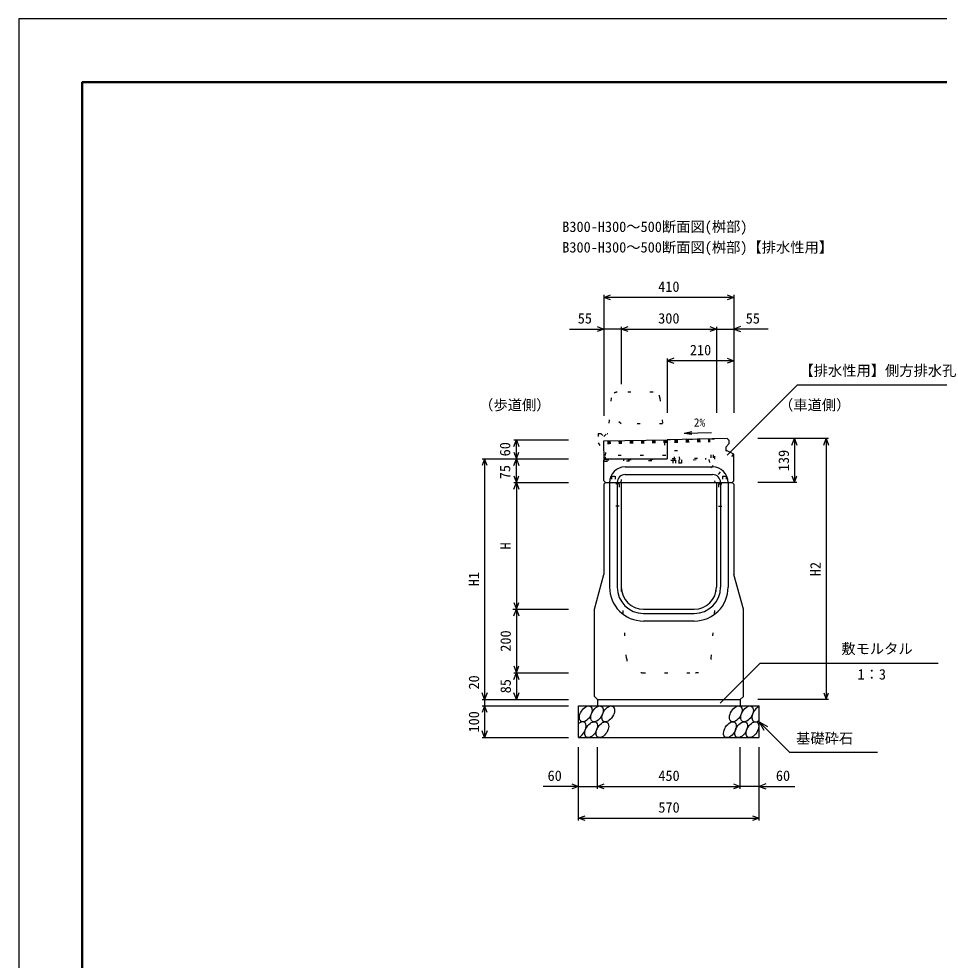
# Model space of a CAD drawing. Units: millimetres, scale not verified. Extents: x -12600 to 12600, y -5940 to 5940.
# Drawn here: x -12600 to -9698, y -2970 to 0 of the extents above; entities that cross this region are included whole.
import ezdxf
from ezdxf.enums import TextEntityAlignment as Align

# ---------------------------------------------------------------- set-up
doc = ezdxf.new("R2010")
doc.units = ezdxf.units.MM
doc.header["$LTSCALE"] = 40
doc.linetypes.add('DOTTED', pattern=[1.75, 0.25, -1.5])
for name, color, linetype, lineweight in [('0-0_DIM', 7, 'Continuous', 25), ('0-1_Defpoints', 5, 'Continuous', 25), ('0-2_HATCH', 6, 'DOTTED', 25), ('0-5_OUTLINE', 3, 'Continuous', 25), ('0-6_OUTLINE2', 4, 'DOTTED', 25), ('0-7_TXT', 7, 'Continuous', 25), ('0-8_WAKU', 3, 'Continuous', 25)]:
    doc.layers.add(name, color=color, linetype=linetype, lineweight=lineweight)
doc.styles.add('ＭＳ ゴシック', font='')
doc.styles.get('ＭＳ ゴシック').set_extended_font_data('MS Gothic')

msp = doc.modelspace()

# ---------------------------------------------------------------- linework, layer by layer
at = {"layer": '0-0_DIM'}
for p, q in [((-10755, -871.3), (-10755, -1252.94)), ((-10345, -878.8), (-10755, -878.8)), ((-10345, -871.3), (-10345, -1242.94)), ((-10863.38, -978.8), (-10755, -978.8)), ((-10700, -978.8), (-10755, -978.8)), ((-10700, -971.3), (-10700, -1152.94)), ((-10700, -978.8), (-10400, -978.8)), ((-10400, -971.3), (-10400, -1242.94)), ((-10400, -978.8), (-10345, -978.8)), ((-10236.62, -978.8), (-10345, -978.8)), ((-10555, -1071.3), (-10555, -1242.94)), ((-10345, -1078.8), (-10555, -1078.8)), ((-10366.54, -1377.09), (-10144.4, -1154.95)), ((-10144.4, -1154.95), (-9488.5, -1154.95)), ((-11038.5, -1327.94), (-10866, -1327.94)), ((-11031, -1387.94), (-11031, -1327.94)), ((-10046.5, -1323.94), (-10269, -1323.94)), ((-10154, -1323.94), (-10154, -1462.94)), ((-10054, -1323.94), (-10054, -2147.94)), ((-11138.5, -1387.94), (-10866, -1387.94)), ((-11131, -1387.94), (-11131, -2147.94)), ((-11031, -1462.94), (-11031, -1387.94)), ((-11038.5, -1462.94), (-10866, -1462.94)), ((-10146.5, -1462.94), (-10269, -1462.94)), ((-11041.75, -1862.94), (-10869.25, -1862.94)), ((-11038.5, -1862.94), (-10866, -1862.94)), ((-10387.89, -2158.75), (-10261.66, -2032.52)), ((-10261.66, -2032.52), (-9700.19, -2032.52)), ((-11038.5, -2062.94), (-10866, -2062.94)), ((-11031, -2062.94), (-11031, -2147.94)), ((-11138.5, -2147.94), (-10866, -2147.94)), ((-11138.5, -2167.94), (-10866, -2167.94)), ((-11131, -2147.94), (-11131, -2167.94)), ((-11131, -2167.94), (-11131, -2267.94)), ((-10046.5, -2147.94), (-10269, -2147.94)), ((-10265, -2217.94), (-10169.24, -2313.7)), ((-10265, -2217.94), (-10239.02, -2232.94)), ((-10265, -2217.94), (-10250, -2243.92)), ((-11138.5, -2267.94), (-10866, -2267.94)), ((-10835, -2529.31), (-10835, -2297.94)), ((-10775, -2429.31), (-10775, -2297.94)), ((-10325, -2429.31), (-10325, -2297.94)), ((-10265, -2529.31), (-10265, -2297.94)), ((-10169.24, -2313.7), (-9891.69, -2313.7)), ((-10835, -2421.81), (-10946.79, -2421.81)), ((-10835, -2421.81), (-10775, -2421.81)), ((-10775, -2421.81), (-10325, -2421.81)), ((-10265, -2421.81), (-10325, -2421.81)), ((-10265, -2421.81), (-10153.21, -2421.81)), ((-10835, -2521.81), (-10265, -2521.81))]:
    msp.add_line(p, q, dxfattribs=at)
for points in [[(-10733.86, -886.5), (-10755, -878.8), (-10733.86, -871.11)], [(-10366.14, -871.11), (-10345, -878.8), (-10366.14, -886.5)], [(-10776.14, -971.11), (-10755, -978.8), (-10776.14, -986.5)], [(-10678.86, -986.5), (-10700, -978.8), (-10678.86, -971.11)], [(-10421.14, -971.11), (-10400, -978.8), (-10421.14, -986.5)], [(-10323.86, -971.11), (-10345, -978.8), (-10323.86, -986.5)], [(-10533.86, -1071.11), (-10555, -1078.8), (-10533.86, -1086.5)], [(-10366.14, -1071.11), (-10345, -1078.8), (-10366.14, -1086.5)], [(-11038.7, -1349.09), (-11031, -1327.94), (-11023.3, -1349.09)], [(-10161.7, -1345.09), (-10154, -1323.94), (-10146.3, -1345.09)], [(-10061.7, -1345.09), (-10054, -1323.94), (-10046.3, -1345.09)], [(-11123.3, -1409.09), (-11131, -1387.94), (-11138.7, -1409.09)], [(-11038.7, -1366.8), (-11031, -1387.94), (-11023.3, -1366.8)], [(-11038.7, -1409.09), (-11031, -1387.94), (-11023.3, -1409.09)], [(-11038.7, -1441.8), (-11031, -1462.94), (-11023.3, -1441.8)], [(-10161.7, -1441.8), (-10154, -1462.94), (-10146.3, -1441.8)], [(-11038.7, -1484.09), (-11031, -1462.94), (-11023.3, -1484.09)], [(-11031, -1462.94), (-11031, -1862.94), (-11031, -2062.94)], [(-11038.7, -1841.8), (-11031, -1862.94), (-11023.3, -1841.8)], [(-11038.7, -1884.09), (-11031, -1862.94), (-11023.3, -1884.09)], [(-11038.7, -2041.8), (-11031, -2062.94), (-11023.3, -2041.8)], [(-11038.7, -2084.09), (-11031, -2062.94), (-11023.3, -2084.09)], [(-11123.3, -2126.8), (-11131, -2147.94), (-11138.7, -2126.8)], [(-11023.3, -2126.8), (-11031, -2147.94), (-11038.7, -2126.8)], [(-10061.7, -2126.8), (-10054, -2147.94), (-10046.3, -2126.8)], [(-11123.3, -2189.09), (-11131, -2167.94), (-11138.7, -2189.09)], [(-11123.3, -2246.8), (-11131, -2267.94), (-11138.7, -2246.8)], [(-10856.14, -2414.11), (-10835, -2421.81), (-10856.14, -2429.5)], [(-10753.86, -2429.5), (-10775, -2421.81), (-10753.86, -2414.11)], [(-10346.14, -2414.11), (-10325, -2421.81), (-10346.14, -2429.5)], [(-10243.86, -2414.11), (-10265, -2421.81), (-10243.86, -2429.5)], [(-10813.86, -2529.5), (-10835, -2521.81), (-10813.86, -2514.11)], [(-10286.14, -2514.11), (-10265, -2521.81), (-10286.14, -2529.5)]]:
    msp.add_lwpolyline(points, dxfattribs=at)
at = {"layer": '0-1_Defpoints'}
msp.add_lwpolyline([(-12600, -5940), (-4200, -5940), (-4200, 0), (-12600, 0)], close=True, dxfattribs=at)
at = {"layer": '0-2_HATCH', "linetype": 'Continuous'}
for p, q in [((-10755, -1331.75), (-10555, -1327.94)), ((-10753.77, -1396.24), (-10755, -1331.75))]:
    msp.add_line(p, q, dxfattribs=at)
at = {"layer": '0-2_HATCH'}
for p, q in [((-10749.36, -1391.66), (-10750.5, -1331.67)), ((-10742.7, -1331.52), (-10741.56, -1391.51)), ((-10739.2, -1331.45), (-10738.06, -1391.44)), ((-10735.7, -1331.38), (-10734.56, -1391.37)), ((-10707.41, -1330.84), (-10706.26, -1390.83)), ((-10703.91, -1330.78), (-10702.76, -1390.77)), ((-10700.41, -1330.71), (-10699.26, -1390.7)), ((-10672.11, -1330.17), (-10670.97, -1390.16)), ((-10668.61, -1330.11), (-10667.47, -1390.09)), ((-10665.11, -1330.04), (-10663.97, -1390.03)), ((-10636.82, -1329.5), (-10635.68, -1389.49)), ((-10633.32, -1329.43), (-10632.18, -1389.42)), ((-10629.82, -1329.37), (-10628.68, -1389.36)), ((-10601.53, -1328.83), (-10600.38, -1388.82)), ((-10598.03, -1328.76), (-10596.88, -1388.75)), ((-10594.53, -1328.7), (-10593.38, -1388.68)), ((-10565.83, -1328.15), (-10564.69, -1388.14)), ((-10562.73, -1328.09), (-10561.59, -1388.08)), ((-10558.83, -1328.02), (-10557.69, -1388)), ((-10555, -1327.94), (-10406.06, -1325.11)), ((-10530.94, -1327.48), (-10529.8, -1387.47)), ((-10527.44, -1327.42), (-10526.21, -1391.91)), ((-10523.94, -1327.35), (-10522.8, -1387.34)), ((-10495.64, -1326.81), (-10494.5, -1386.8)), ((-10492.15, -1326.75), (-10491, -1386.73)), ((-10488.65, -1326.68), (-10487.5, -1386.67)), ((-10459.95, -1326.13), (-10458.81, -1386.12)), ((-10456.85, -1326.07), (-10455.62, -1390.56)), ((-10452.95, -1326), (-10451.81, -1385.99)), ((-10425.06, -1325.47), (-10423.91, -1385.46)), ((-10421.56, -1325.4), (-10420.42, -1385.39)), ((-10416.92, -1385.32), (-10418.06, -1325.33)), ((-10409.42, -1385.18), (-10410.56, -1325.19)), ((-10404.83, -1389.59), (-10406.06, -1325.11)), ((-10532.38, -1362.02), (-10516.39, -1361.71)), ((-10531.81, -1392.01), (-10532.38, -1362.02)), ((-10515.82, -1391.71), (-10516.39, -1361.71)), ((-10753.77, -1396.24), (-10404.83, -1389.59)), ((-10749.36, -1391.66), (-10409.42, -1385.18)), ((-10693.04, -1390.58), (-10692.95, -1395.08)), ((-10537.68, -1392.12), (-10509.99, -1391.6)), ((-10537.68, -1392.12), (-10537.49, -1402.12)), ((-10529.3, -1391.97), (-10529.11, -1401.96)), ((-10518.33, -1391.76), (-10518.14, -1401.75)), ((-10509.99, -1391.6), (-10509.8, -1401.6)), ((-10434.41, -1385.66), (-10434.33, -1390.16)), ((-10509.8, -1401.6), (-10537.49, -1402.12))]:
    msp.add_line(p, q, dxfattribs=at)
at = {"layer": '0-2_HATCH', "linetype": 'Continuous'}
for centre in [(-10812.11, -2192.94), (-10776.63, -2192.94), (-10741.16, -2192.94), (-10338.95, -2192.94), (-10303.48, -2192.94), (-10795.23, -2242.94), (-10759.75, -2242.94), (-10357.55, -2242.94), (-10322.07, -2242.94), (-10286.59, -2242.94)]:
    msp.add_ellipse(centre, major_axis=(14.54, 23.54), ratio=0.5792, dxfattribs=at)
for centre, start_param, end_param in [((-10268, -2192.94), 0.6666252, 4.1103269), ((-10830.7, -2242.94), 3.7419964, 7.318141)]:
    msp.add_ellipse(centre, major_axis=(14.54, 23.54), ratio=0.5792, start_param=start_param, end_param=end_param, dxfattribs=at)
at = {"layer": '0-5_OUTLINE', "linetype": 'DOTTED'}
for p, q in [((-10599.54, -1177.99), (-10713.34, -1177.99)), ((-10731.81, -1195.99), (-10743, -1307.94)), ((-10578.2, -1195.95), (-10560, -1377.94)), ((-10773, -1307.94), (-10773, -1337.94)), ((-10773, -1307.94), (-10765, -1307.94)), ((-10765, -1307.94), (-10755, -1317.94)), ((-10773, -1337.94), (-10750, -1377.94)), ((-10560, -1377.94), (-10750, -1377.94))]:
    msp.add_line(p, q, dxfattribs=at)
at = {"layer": '0-5_OUTLINE'}
for p, q in [((-10366, -1324.34), (-10555, -1327.94)), ((-10555, -1327.94), (-10555, -1387.94)), ((-10366, -1324.34), (-10361, -1329.25)), ((-10361, -1329.25), (-10361, -1340.94)), ((-10370, -1350.94), (-10361, -1340.94)), ((-10370, -1350.94), (-10370, -1360.94)), ((-10345, -1373.94), (-10370, -1360.94)), ((-10755, -1392.94), (-10750, -1387.94)), ((-10755, -1457.94), (-10755, -1392.94)), ((-10750, -1387.94), (-10555, -1387.94)), ((-10345, -1457.94), (-10345, -1373.94)), ((-10755, -1457.94), (-10750, -1462.94)), ((-10755, -1467.94), (-10755, -1752.94)), ((-10700, -1462.94), (-10700, -1792.94)), ((-10400, -1462.94), (-10400, -1792.94)), ((-10350, -1462.94), (-10345, -1457.94)), ((-10350, -1462.94), (-10345, -1467.94)), ((-10345, -1467.94), (-10345, -1752.94)), ((-10785, -1862.94), (-10755, -1752.94)), ((-10315, -1862.94), (-10345, -1752.94)), ((-10785, -2137.94), (-10785, -1862.94)), ((-10630, -1862.94), (-10470, -1862.94)), ((-10315, -2137.94), (-10315, -1862.94)), ((-10785, -2137.94), (-10775, -2147.94)), ((-10325, -2147.94), (-10315, -2137.94)), ((-10835, -2167.94), (-10265, -2167.94)), ((-10835, -2267.94), (-10835, -2167.94)), ((-10775, -2147.94), (-10325, -2147.94)), ((-10775, -2147.94), (-10775, -2167.94)), ((-10325, -2147.94), (-10325, -2167.94)), ((-10265, -2267.94), (-10265, -2167.94)), ((-10835, -2267.94), (-10265, -2267.94))]:
    msp.add_line(p, q, dxfattribs=at)
at = {"layer": '0-5_OUTLINE', "linetype": 'DOTTED'}
msp.add_lwpolyline([(-10755, -1317.94), (-10745, -1307.94), (-10743, -1307.94)], dxfattribs=at)
at = {"layer": '0-5_OUTLINE'}
msp.add_lwpolyline([(-10755, -1467.94), (-10750, -1462.94), (-10350, -1462.94)], dxfattribs=at)
at = {"layer": '0-5_OUTLINE', "linetype": 'DOTTED'}
for centre, start, end in [((-10711.9, -1197.94), 94.13229, 174.40835), ((-10598.1, -1197.94), 4.08463, 93.6009)]:
    msp.add_arc(centre, 20, start, end, dxfattribs=at)
at = {"layer": '0-5_OUTLINE'}
for centre, start, end in [((-10630, -1792.94), 180, 270), ((-10470, -1792.94), 270, 0)]:
    msp.add_arc(centre, 70, start, end, dxfattribs=at)
at = {"layer": '0-6_OUTLINE2'}
for p, q in [((-10750, -1377.94), (-10743, -1307.94)), ((-10417.38, -1416.2), (-10368.37, -1361.79)), ((-10700, -1462.94), (-10693.28, -1395.09)), ((-10424.33, -1389.97), (-10405, -1462.94)), ((-10346.63, -1373.09), (-10407.07, -1455.13)), ((-10731, -1442.44), (-10719, -1442.44)), ((-10731, -1442.44), (-10731, -1467.44)), ((-10719, -1442.44), (-10719, -1467.44)), ((-10381, -1442.44), (-10369, -1442.44)), ((-10381, -1442.44), (-10381, -1467.44)), ((-10369, -1442.44), (-10369, -1467.44)), ((-10707, -1467.44), (-10754.5, -1467.44)), ((-10393, -1467.44), (-10345.5, -1467.44)), ((-10683.43, -2016.64), (-10700, -1792.94)), ((-10416.57, -2016.64), (-10400, -1792.94)), ((-10633.57, -2062.94), (-10466.43, -2062.94))]:
    msp.add_line(p, q, dxfattribs=at)
at = {"layer": '0-6_OUTLINE2', "linetype": 'Continuous'}
for p, q in [((-10688, -1413.94), (-10412, -1413.94)), ((-10688, -1437.94), (-10412, -1437.94)), ((-10737, -1462.94), (-10737, -1792.94)), ((-10713, -1462.94), (-10713, -1792.94)), ((-10387, -1462.94), (-10387, -1792.94)), ((-10363, -1462.94), (-10363, -1792.94)), ((-10630, -1875.94), (-10470, -1875.94)), ((-10470, -1899.94), (-10630, -1899.94))]:
    msp.add_line(p, q, dxfattribs=at)
at = {"layer": '0-6_OUTLINE2'}
for points in [[(-10570, -1277.94), (-10700, -1277.94), (-10737, -1247.94)], [(-10707, -1467.44), (-10707, -1537.94), (-10755, -1537.94)], [(-10393, -1467.44), (-10393, -1537.94), (-10345, -1537.94)]]:
    msp.add_lwpolyline(points, dxfattribs=at)
at = {"layer": '0-6_OUTLINE2', "linetype": 'Continuous'}
for centre, radius, start, end in [((-10688, -1462.94), 49, 90, 180), ((-10412, -1462.94), 49, 0, 90), ((-10688, -1462.94), 25, 90, 180), ((-10412, -1462.94), 25, 0, 90), ((-10630, -1792.94), 107, 180, 270), ((-10630, -1792.94), 83, 180, 270), ((-10470, -1792.94), 83, 270, 0), ((-10470, -1792.94), 107, 270, 0)]:
    msp.add_arc(centre, radius, start, end, dxfattribs=at)
at = {"layer": '0-6_OUTLINE2'}
for centre, start, end in [((-10633.57, -2012.94), 184.23639, 270), ((-10466.43, -2012.94), 270, 355.76361)]:
    msp.add_arc(centre, 50, start, end, dxfattribs=at)
at = {"layer": '0-7_TXT'}
for q in [(-10478.07, -1302.38), (-10415.79, -1305.36), (-10477.91, -1310.72)]:
    msp.add_line((-10501.62, -1307), q, dxfattribs=at)
at = {"layer": '0-8_WAKU', "lineweight": 50}
msp.add_lwpolyline([(-12400, -5740), (-4400, -5740), (-4400, -200), (-12400, -200)], close=True, dxfattribs=at)

# ---------------------------------------------------------------- texts
at = {"layer": '0-0_DIM', "style": 'ＭＳ ゴシック'}
for s, p in [('410', (-10583.75, -871.3)), ('55', (-10837.34, -971.3)), ('300', (-10583.75, -971.3)), ('55', (-10307.66, -971.3)), ('210', (-10483.75, -1071.3)), ('【排水性用】側方排水孔', (-10138.21, -1136.21)), ('（歩道側）', (-11148.39, -1244.65)), ('（車道側）', (-10202.57, -1244.65)), ('敷モルタル', (-10006.06, -2013.78)), ('1：3', (-9955.06, -2094.47)), ('基礎砕石', (-10148.68, -2296.53)), ('60', (-10932.5, -2414.31)), ('450', (-10583.22, -2414.31)), ('60', (-10212.5, -2414.31)), ('570', (-10583.22, -2514.31))]:
    msp.add_text(s, height=32.99, dxfattribs=at).set_placement(p, align=Align.BOTTOM_LEFT)
for s, p in [('60', (-11040.34, -1380.44)), ('139', (-10161.5, -1427.19)), ('75', (-11040.34, -1452.59)), ('H', (-11038.5, -1674.19)), ('H2', (-10061.5, -1758.44)), ('H1', (-11138.5, -1790.44)), ('200', (-11038.5, -1996.69)), ('20', (-11138.5, -2116.13)), ('85', (-11038.5, -2127.94)), ('100', (-11138.5, -2251.69))]:
    msp.add_text(s, height=32.99, rotation=90, dxfattribs=at).set_placement(p, align=Align.BOTTOM_LEFT)
at = {"layer": '0-7_TXT', "style": 'ＭＳ ゴシック'}
for s, height, p in [('B300-H300～500断面図(桝部)', 32.99, (-10886.24, -682.34)), ('B300-H300～500断面図(桝部)【排水性用】', 32.99, (-10886.24, -747.21)), ('2%', 26.39, (-10471.4, -1294.75))]:
    msp.add_text(s, height=height, dxfattribs=at).set_placement(p, align=Align.BOTTOM_LEFT)

doc.saveas('drawing.dxf')
